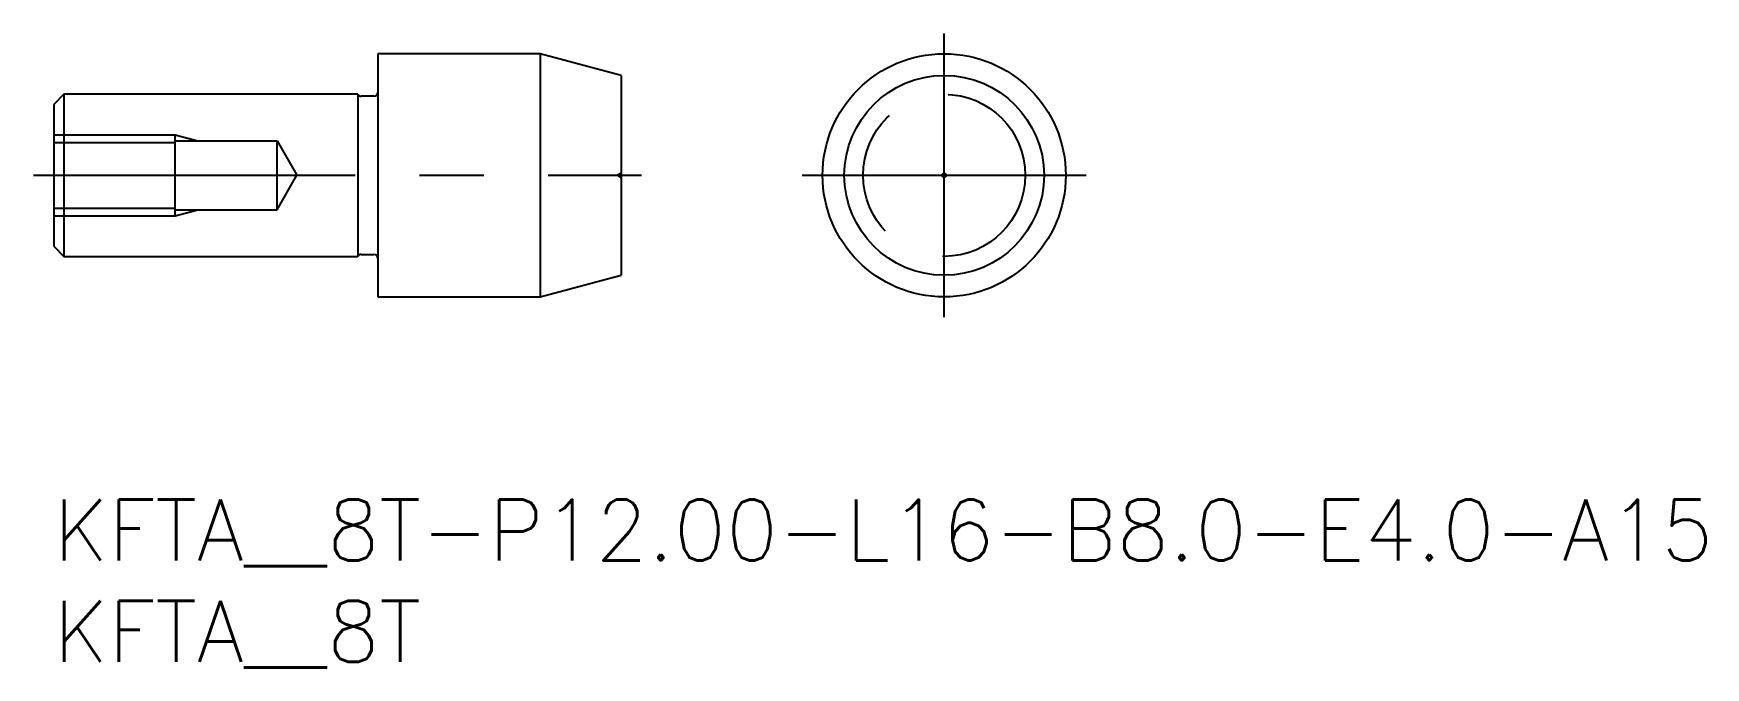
# Model space of a CAD drawing. Extents: x -1 to 81.5, y -8.3 to 23.
import ezdxf

# ---------------------------------------------------------------- set-up
doc = ezdxf.new("R2010")
doc.units = 0
doc.header["$LTSCALE"] = 0.5
doc.linetypes.add('CENTER', pattern=[50.8, 31.75, -6.35, 6.35, -6.35])
doc.linetypes.add('DASHED', pattern=[19.05, 12.7, -6.35])
for name, color, linetype in [('MSM_CENTER', 1, 'CENTER'), ('MSM_CONTINUOUS', 7, 'CONTINUOUS'), ('MSM_DASHED', 4, 'DASHED'), ('MSM_PART_NUMBER', 7, 'CONTINUOUS')]:
    doc.layers.add(name, color=color, linetype=linetype)
doc.styles.get("Standard").update_dxf_attribs({"font": 'txt.shx', "height": 1, "bigfont": 'bigfont.shx'})

# ---------------------------------------------------------------- blocks, each defined once
blk = doc.blocks.new('*U20')
at = {"layer": 'MSM_PART_NUMBER'}
blk.add_text('KFTA__8T-P12.00-L16-B8.0-E4.0-A15', height=3, dxfattribs=at).set_placement((0, -3))
blk = doc.blocks.new('*U21')
at = {"layer": 'MSM_PART_NUMBER'}
blk.add_text('KFTA__8T', height=3, dxfattribs=at).set_placement((0, -8))

msp = doc.modelspace()

# ---------------------------------------------------------------- linework, layer by layer
at = {"layer": 'MSM_CENTER'}
for p, q in [((43.942, 9), (43.942, 23)), ((-1, 16), (29, 16)), ((36.942, 16), (50.942, 16))]:
    msp.add_line(p, q, dxfattribs=at)
at = {"layer": 'MSM_CONTINUOUS'}
for p, q in [((16, 22), (16, 10)), ((24, 22), (16, 22)), ((24, 22), (24, 10)), ((28, 20.928), (24, 22)), ((28, 20.928), (28, 11.072)), ((0.5, 20), (0, 19.5)), ((0.5, 20), (0.5, 12)), ((15, 20), (0.5, 20)), ((15, 20), (15, 12)), ((15.8, 19.9), (15.173, 19.9)), ((0, 19.5), (0, 12.5)), ((0, 12.5), (0.5, 12)), ((0.5, 12), (15, 12)), ((15.173, 12.1), (15.8, 12.1)), ((24, 10), (28, 11.072)), ((16, 10), (24, 10))]:
    msp.add_line(p, q, dxfattribs=at)
for radius in [6, 4.928, 0.1]:
    msp.add_circle((43.942, 16), radius, dxfattribs=at)
for centre, start, end in [((15.173, 20.1), 210, 270), ((15.8, 20.1), 270, 0), ((15.173, 11.9), 90, 150), ((15.8, 11.9), 0, 90)]:
    msp.add_arc(centre, 0.2, start, end, dxfattribs=at)
at = {"layer": 'MSM_DASHED'}
for p, q in [((0, 18), (6, 18)), ((0, 17.621), (6, 17.621)), ((6, 14), (6, 18)), ((6, 18), (7.108, 17.7)), ((6, 17.7), (11.019, 17.7)), ((11.019, 14.3), (11.019, 17.7)), ((11.019, 17.7), (12, 16)), ((11.019, 14.3), (12, 16)), ((28, 16.1), (27.827, 16)), ((27.827, 16), (28, 15.9)), ((0, 14.379), (6, 14.379)), ((6, 14), (7.108, 14.3)), ((6, 14.3), (11.019, 14.3)), ((0, 14), (6, 14))]:
    msp.add_line(p, q, dxfattribs=at)
msp.add_circle((43.942, 16), 4, dxfattribs=at)

# ---------------------------------------------------------------- block references
at = {"layer": 'MSM_CONTINUOUS'}
for name in ['*U20', '*U21']:
    msp.add_blockref(name, (0, 0), dxfattribs=at)

doc.saveas('drawing.dxf')
